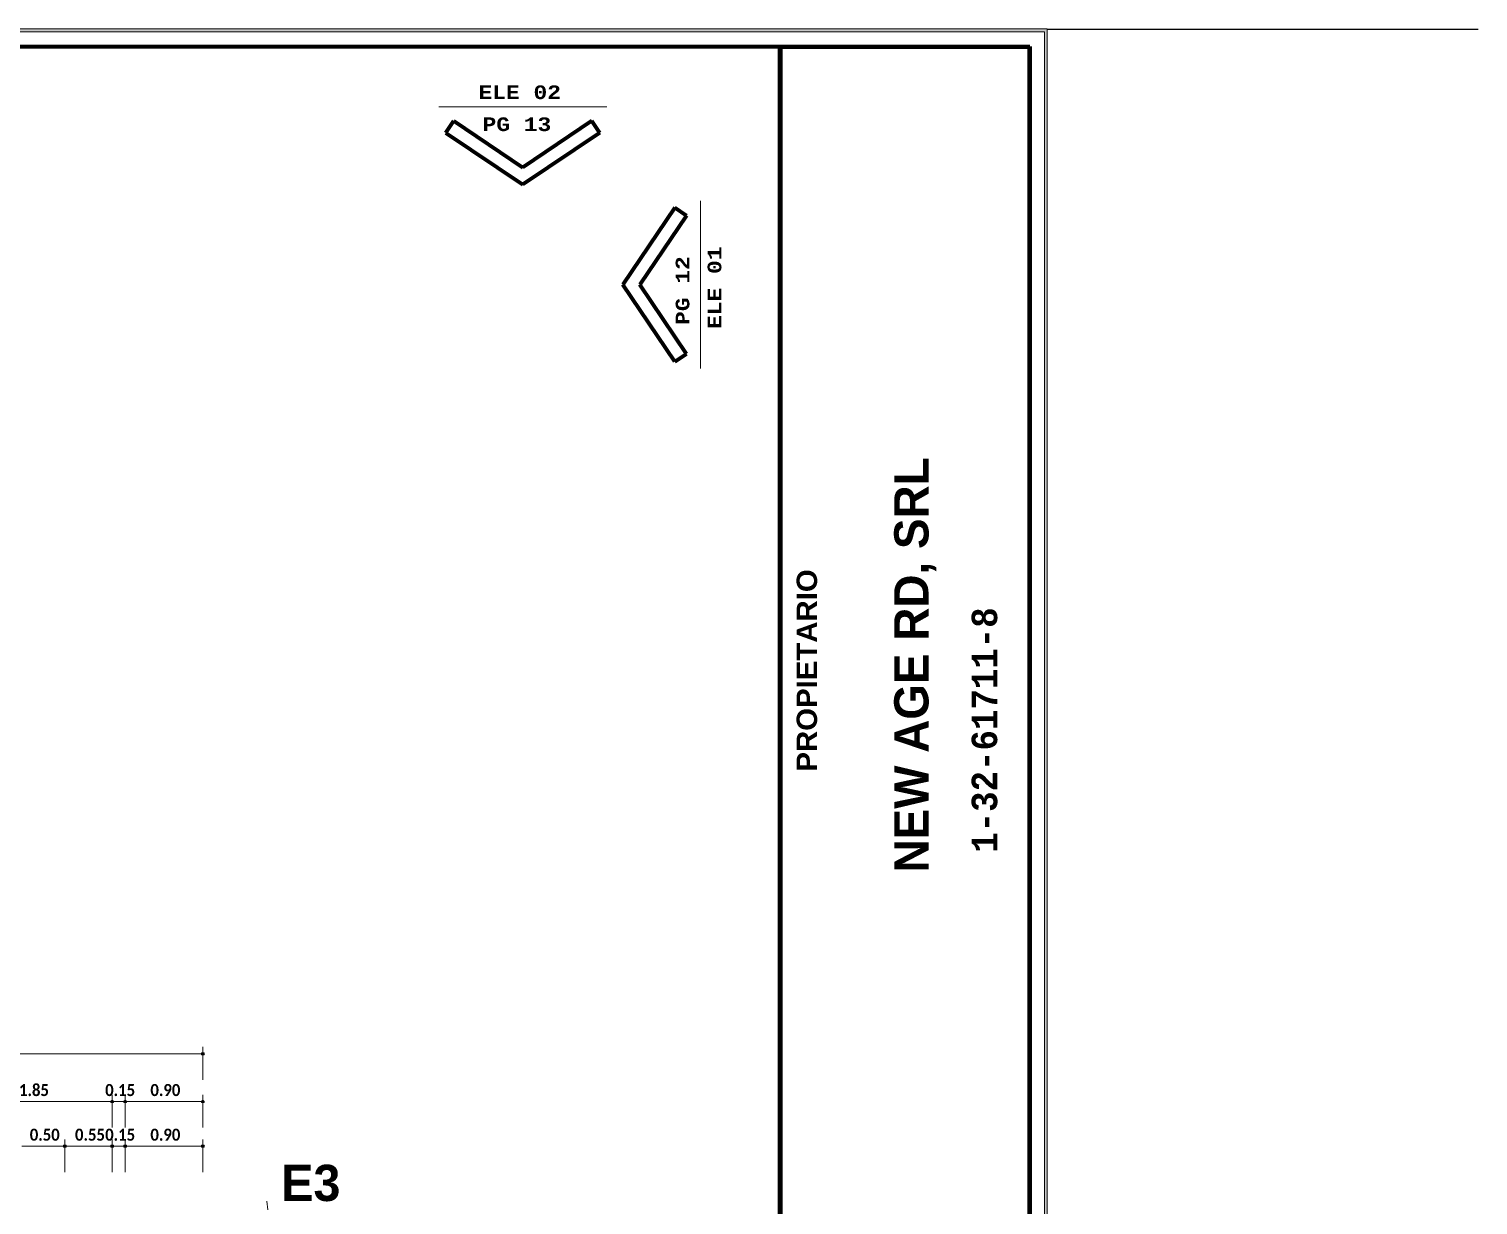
# Model space of a CAD drawing. Header units: metres. Extents: x -144 to 1000, y -717 to 29.
# Drawn here: x 801.36 to 818.18, y -544.1 to -530.45 of the extents above; entities that cross this region are included whole.
import ezdxf

# ---------------------------------------------------------------- set-up
doc = ezdxf.new("R2010")
doc.units = ezdxf.units.M
doc.layers.get('0').update_dxf_attribs({"color": 1})
for name, color, linetype, lineweight in [('A-ANNO-DIMS', 1, 'Continuous', 9), ('A-DETL', 1, 'Continuous', 9), ('A-DETL-THIN', 1, 'Continuous', 9), ('G-ANNO-TEXT', 2, 'Continuous', 9), ('G-ANNO-TTLB', 3, 'Continuous', 18), ('G-ANNO-TTLB-WIDE', 1, 'Continuous', 70), ('G-IMPT', 1, 'Continuous', 9)]:
    doc.layers.add(name, color=color, linetype=linetype, lineweight=lineweight)
doc.styles.add('Arial Black_B', font='ariblk.ttf', dxfattribs={"width": 0.9, "height": 0.1875})
doc.styles.add('Britannic Bold_B', font='', dxfattribs={"width": 0.7})
doc.styles.add('Britannic Bold_B_5', font='', dxfattribs={"height": 0.006})
doc.styles.add('Calibri_B_6', font='calibrib.ttf', dxfattribs={"width": 0.9})
doc.styles.add('Courier New_B_2', font='courbd.ttf', dxfattribs={"height": 0.0016})
doc.styles.add('Courier New_B_5', font='courbd.ttf', dxfattribs={"width": 0.8, "height": 0.51})
doc.styles.get('Britannic Bold_B').set_extended_font_data('Britannic Bold', bold=True)
doc.styles.get('Britannic Bold_B_5').set_extended_font_data('Britannic Bold', bold=True)

# ---------------------------------------------------------------- blocks, each defined once
blk = doc.blocks.new('tarjeta de nathalie 00')
at = {"layer": 'G-IMPT', "lineweight": 9}
h = blk.add_hatch(color=3, dxfattribs=at)
h.paths.add_polyline_path([(-145.23888, -717.38489), (-145.21019, -717.38489), (-145.21019, -716.89355), (-145.21019, -716.79934), (-145.23888, -716.79934), (-145.23888, -716.89379)])
h.paths.add_polyline_path([(-145.20996, -716.7991), (-145.20996, -717.3851), (-145.2392, -717.3851), (-145.2392, -716.7991)])
h.paths.add_polyline_path([(-145.23902, -717.3868), (-145.20826, -717.3868), (-145.20826, -716.7974), (-145.2392, -716.7974), (-146.09866, -716.7974), (-146.09866, -717.3868)])
h.paths.add_polyline_path([(-145.20795, -716.79707), (-145.20795, -717.3871), (-146.09898, -717.3871), (-146.09898, -716.79707)])
at = {"layer": 'G-ANNO-TTLB', "color": 3}
for p, q in [((-145.20795, -716.79707), (-146.09898, -716.79707)), ((-145.20795, -716.79707), (-146.09898, -716.79707)), ((-146.09866, -716.7974), (-145.2392, -716.7974)), ((-145.20826, -716.7974), (-145.20826, -717.3868)), ((-145.20795, -717.3871), (-145.20795, -716.79707)), ((-145.20795, -717.38713), (-145.20795, -716.79707)), ((-145.2392, -716.7991), (-145.2392, -717.3851)), ((-145.20996, -717.3851), (-145.20996, -716.7991)), ((-145.23888, -717.38489), (-145.23888, -716.89379)), ((-145.21019, -716.89355), (-145.21019, -717.38489))]:
    blk.add_line(p, q, dxfattribs=at)
at = {"layer": 'G-ANNO-TTLB'}
for p, q in [((-145.2392, -716.7974), (-145.20826, -716.7974)), ((-145.20996, -716.7991), (-145.2392, -716.7991)), ((-145.23888, -716.89379), (-145.23888, -716.79934)), ((-145.23888, -716.79934), (-145.21019, -716.79934)), ((-145.21019, -716.79934), (-145.21019, -716.89355))]:
    blk.add_line(p, q, dxfattribs=at)
at = {"layer": 'G-ANNO-TTLB-WIDE', "color": 3}
for p, q in [((-146.09696, -716.7991), (-145.20996, -716.7991)), ((-145.2392, -716.7991), (-145.2392, -717.3851)), ((-145.20996, -716.7991), (-145.20996, -717.3851))]:
    blk.add_line(p, q, dxfattribs=at)
at = {"layer": 'G-ANNO-TTLB', "lineweight": 9, "attachment_point": 1, "rotation": 90}
for s, insert, char_height, width, style in [('NEW AGE RD, SRL', (-145.2258, -716.8955), 0.004, 0.0518772, 'Britannic Bold_B_5'), ('PROPIETARIO', (-145.23719, -716.88373), 0.0023813, 0.0314261, 'Arial Black_B'), ('1-32-61711-8', (-145.21676, -716.8932), 0.0029766, 0.0461772, 'Courier New_B_5')]:
    blk.add_mtext(s, dxfattribs=dict(at, insert=insert, char_height=char_height, width=width, style=style))
blk = doc.blocks.new('A$C4d52d4f2')
at = {"layer": 'A-DETL', "color": 7, "lineweight": 100}
for p, q in [((-0.07018, -0.01215), (-0.06926, -0.01078)), ((-0.06926, -0.01078), (-0.0612, -0.01621)), ((-0.05314, -0.01078), (-0.0612, -0.01621)), ((-0.05221, -0.01215), (-0.05314, -0.01078)), ((-0.07018, -0.01215), (-0.0612, -0.01821)), ((-0.05221, -0.01215), (-0.0612, -0.01821)), ((-0.04347, -0.02089), (-0.04953, -0.02987)), ((-0.0421, -0.02181), (-0.04754, -0.02987)), ((-0.04347, -0.02089), (-0.0421, -0.02181)), ((-0.04347, -0.03886), (-0.04953, -0.02987)), ((-0.0421, -0.03794), (-0.04754, -0.02987)), ((-0.04347, -0.03886), (-0.0421, -0.03794))]:
    blk.add_line(p, q, dxfattribs=at)
at = {"layer": 'A-DETL-THIN', "lineweight": 18}
for p, q in [((-0.07099, -0.00914), (-0.05141, -0.00914)), ((-0.04047, -0.03966), (-0.04047, -0.02008))]:
    blk.add_line(p, q, dxfattribs=at)
at = {"layer": 'G-ANNO-TEXT', "char_height": 0.0016, "attachment_point": 1, "style": 'Courier New_B_2'}
for s, insert, width in [('ELE 02', (-0.06637, -0.00663), 0.0125063), ('PG 13', (-0.0659, -0.01036), 0.0104219)]:
    blk.add_mtext(s, dxfattribs=dict(at, insert=insert, width=width))
at = {"layer": 'G-ANNO-TEXT', "char_height": 0.0016, "attachment_point": 1, "rotation": 90, "style": 'Courier New_B_2'}
for s, insert, width in [('PG 12', (-0.04336, -0.03458), 0.0104219), ('ELE 01', (-0.03963, -0.03505), 0.0125063)]:
    blk.add_mtext(s, dxfattribs=dict(at, insert=insert, width=width))
blk = doc.blocks.new('G')
at = {"layer": 'A-ANNO-DIMS', "lineweight": 25}
h = blk.add_hatch(color=256, dxfattribs=at)
edge = h.paths.add_edge_path()
edge.add_arc((797.971, -485.84), 0.015, 0, 360)
h = blk.add_hatch(color=256, dxfattribs=at)
edge = h.paths.add_edge_path()
edge.add_arc((796.921, -486.394), 0.015, 0, 360)
h = blk.add_hatch(color=256, dxfattribs=at)
edge = h.paths.add_edge_path()
edge.add_arc((796.921, -486.394), 0.015, 0, 360)
h = blk.add_hatch(color=256, dxfattribs=at)
edge = h.paths.add_edge_path()
edge.add_arc((797.071, -486.394), 0.015, 0, 360)
h = blk.add_hatch(color=256, dxfattribs=at)
edge = h.paths.add_edge_path()
edge.add_arc((797.071, -486.394), 0.015, 0, 360)
h = blk.add_hatch(color=256, dxfattribs=at)
edge = h.paths.add_edge_path()
edge.add_arc((797.971, -486.394), 0.015, 0, 360)
h = blk.add_hatch(color=256, dxfattribs=at)
edge = h.paths.add_edge_path()
edge.add_arc((796.371, -486.912), 0.015, 0, 360)
h = blk.add_hatch(color=256, dxfattribs=at)
edge = h.paths.add_edge_path()
edge.add_arc((796.371, -486.912), 0.015, 0, 360)
h = blk.add_hatch(color=256, dxfattribs=at)
edge = h.paths.add_edge_path()
edge.add_arc((796.921, -486.912), 0.015, 0, 360)
h = blk.add_hatch(color=256, dxfattribs=at)
edge = h.paths.add_edge_path()
edge.add_arc((796.921, -486.912), 0.015, 0, 360)
h = blk.add_hatch(color=256, dxfattribs=at)
edge = h.paths.add_edge_path()
edge.add_arc((797.071, -486.912), 0.015, 0, 360)
h = blk.add_hatch(color=256, dxfattribs=at)
edge = h.paths.add_edge_path()
edge.add_arc((797.071, -486.912), 0.015, 0, 360)
h = blk.add_hatch(color=256, dxfattribs=at)
edge = h.paths.add_edge_path()
edge.add_arc((797.971, -486.912), 0.015, 0, 360)
at = {"layer": 'A-ANNO-DIMS'}
for p, q in [((797.971, -485.84), (797.971, -485.76)), ((778.271, -485.84), (797.971, -485.84)), ((797.971, -485.84), (797.971, -486.14)), ((795.071, -486.394), (796.921, -486.394)), ((796.921, -486.394), (796.921, -486.314)), ((796.921, -486.394), (796.921, -486.314)), ((796.921, -486.394), (796.921, -486.694)), ((796.921, -486.394), (797.071, -486.394)), ((796.921, -486.394), (796.921, -486.694)), ((797.071, -486.394), (797.071, -486.314)), ((797.071, -486.394), (797.071, -486.314)), ((797.071, -486.394), (797.071, -486.694)), ((797.071, -486.394), (797.971, -486.394)), ((797.071, -486.394), (797.071, -486.694)), ((797.971, -486.394), (797.971, -486.314)), ((797.971, -486.394), (797.971, -486.694)), ((795.871, -486.912), (796.371, -486.912)), ((796.371, -486.912), (796.371, -486.832)), ((796.371, -486.912), (796.371, -486.832)), ((796.371, -486.912), (796.371, -487.212)), ((796.371, -486.912), (796.921, -486.912)), ((796.371, -486.912), (796.371, -487.212)), ((796.921, -486.912), (796.921, -486.832)), ((796.921, -486.912), (796.921, -486.832)), ((796.921, -486.912), (796.921, -487.212)), ((796.921, -486.912), (797.071, -486.912)), ((796.921, -486.912), (796.921, -487.212)), ((797.071, -486.912), (797.071, -486.832)), ((797.071, -486.912), (797.071, -486.832)), ((797.071, -486.912), (797.071, -487.212)), ((797.071, -486.912), (797.971, -486.912)), ((797.071, -486.912), (797.071, -487.212)), ((797.971, -486.912), (797.971, -486.832)), ((797.971, -486.912), (797.971, -487.212))]:
    blk.add_line(p, q, dxfattribs=at)
at = {"layer": 'A-ANNO-DIMS', "color": 5, "true_color": 0x0000ff}
blk.add_line((798.727, -487.649), (798.714, -487.549), dxfattribs=at)
at = {"layer": 'A-ANNO-DIMS', "lineweight": 25}
for centre in [(797.971, -485.84), (796.921, -486.394), (796.921, -486.394), (797.071, -486.394), (797.071, -486.394), (797.971, -486.394), (796.371, -486.912), (796.371, -486.912), (796.921, -486.912), (796.921, -486.912), (797.071, -486.912), (797.071, -486.912), (797.971, -486.912)]:
    blk.add_circle(centre, 0.015, dxfattribs=at)
at = {"layer": 'A-ANNO-DIMS', "char_height": 0.14, "width": 0.37613, "attachment_point": 1, "line_spacing_factor": 1.158048, "style": 'Calibri_B_6'}
for s, insert in [('1.85', (795.839, -486.19)), ('0.15', (796.839, -486.19)), ('0.90', (797.364, -486.19)), ('0.50', (795.964, -486.708)), ('0.55', (796.489, -486.708)), ('0.15', (796.839, -486.708)), ('0.90', (797.364, -486.708))]:
    blk.add_mtext(s, dxfattribs=dict(at, insert=insert))
at = {"layer": 'G-ANNO-TEXT', "style": 'Britannic Bold_B'}
blk.add_text('E3', height=0.42, dxfattribs=at).set_placement((798.882, -487.547))

msp = doc.modelspace()

# ---------------------------------------------------------------- block references
at = {"xscale": 99.43160266323505, "yscale": 99.43160266323505, "zscale": 99.43160266323505}
msp.add_blockref('tarjeta de nathalie 00', (15251.438, 70741.827), dxfattribs=at)

# ---------------------------------------------------------------- next in the draw order: linework, layer by layer
msp.add_line((813.179, -530.455), (818.179, -530.455))

# ---------------------------------------------------------------- next in the draw order: block references
at = {"xscale": 99.43160273753426, "yscale": 99.43160273753426, "zscale": 99.43160273753426}
msp.add_blockref('A$C4d52d4f2', (813.179, -530.45), dxfattribs=at)
at = {"color": 3}
msp.add_blockref('G', (5.408, -56.506), dxfattribs=at)

doc.saveas('drawing.dxf')
